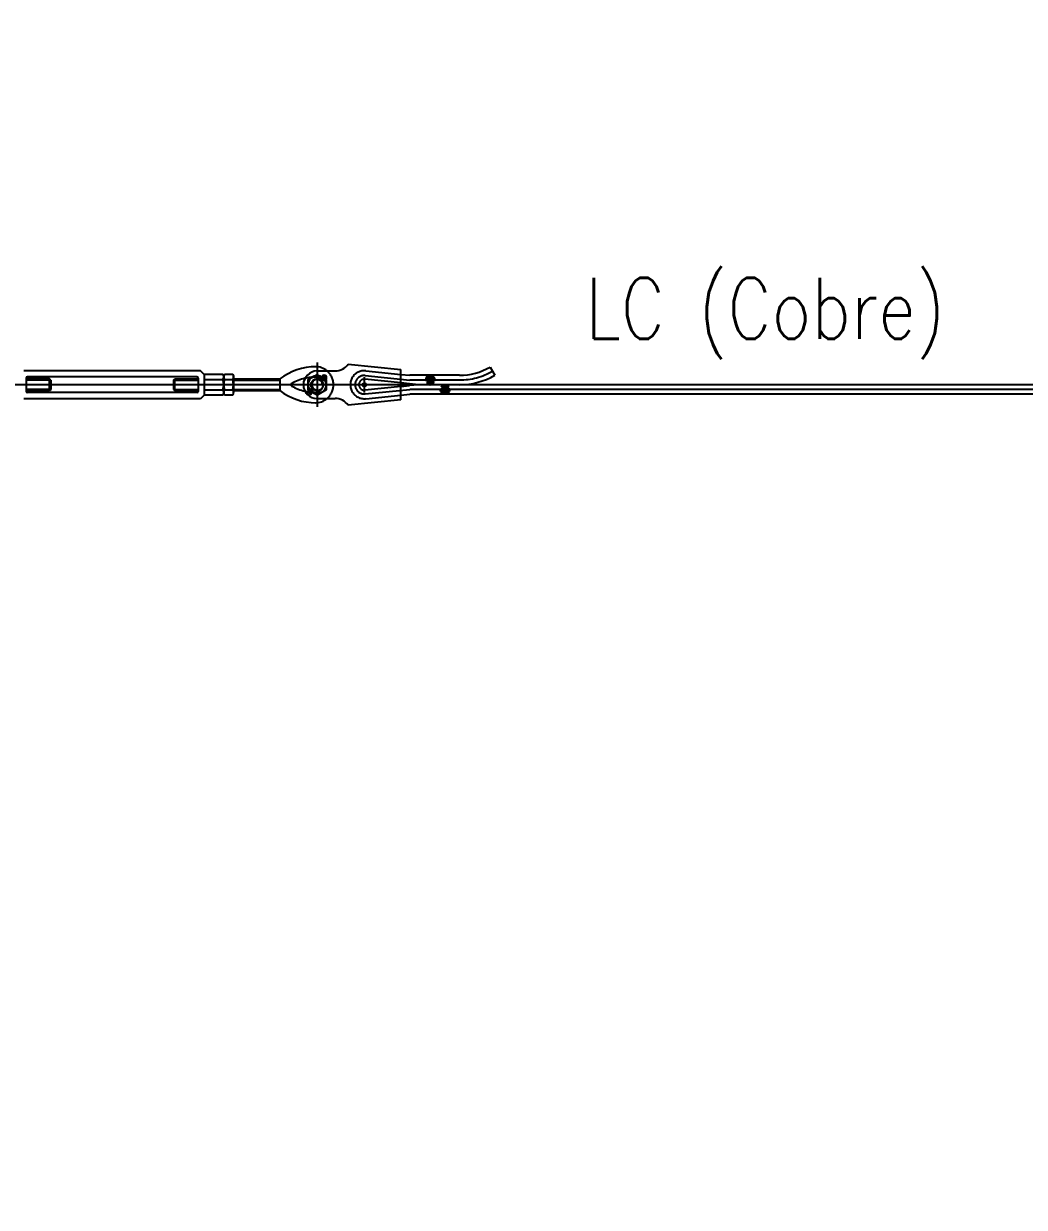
# Model space of a CAD drawing. Header units: millimetres. Extents: x -37020 to 35906, y -101 to 52234.
# Drawn here: x -185.172 to -183.532, y 225.484 to 227.425 of the extents above; entities that cross this region are included whole.
import ezdxf

# ---------------------------------------------------------------- set-up
doc = ezdxf.new("R2010")
doc.units = ezdxf.units.MM
doc.header["$PDMODE"] = 35
doc.header["$PDSIZE"] = 1
for name, pattern in [('CENTER', [50.8, 31.75, -6.35, 6.35, -6.35]), ('CENTER2', [28.575, 19.05, -3.175, 3.175, -3.175]), ('HIDDEN', [9.525, 6.35, -3.175])]:
    doc.linetypes.add(name, pattern=pattern)
for name, color, linetype in [('0-MORDAZA', 140, 'Continuous'), ('0_EJES', 1, 'CENTER2'), ('GE-Cotas', 1, 'Continuous'), ('M0_EQUIPOS', 2, 'Continuous'), ('M2_PLBULONES', 2, 'Continuous'), ('M_DIM', 1, 'Continuous')]:
    doc.layers.add(name, color=color, linetype=linetype)
doc.styles.add('Romans', font='romans.shx', dxfattribs={"width": 0.8})
doc.styles.add('STYLE-MSF', font='simplex.shx', dxfattribs={"width": 0.8})
doc.dimstyles.new('COTAS GENERAL', dxfattribs={"dimscale": 0.1, "dimtxt": 2.5, "dimasz": 2.5, "dimexe": 1, "dimexo": 1, "dimgap": 1.25, "dimtad": 1, "dimzin": 1, "dimdsep": 46, "dimtxsty": 'Romans', "dimcen": 1, "dimclrd": 2, "dimclre": 1, "dimclrt": 3, "dimaunit": 1, "dimadec": 3, "dimazin": 0, "dimtfac": 1, "dimtix": 1, "dimtmove": 0, "dimatfit": 0, "dimfxl": 1, "dimtolj": 1, "dimarcsym": 0})

# ---------------------------------------------------------------- blocks, each defined once
blk = doc.blocks.new('A$C2CA53E54')
h = blk.add_hatch(color=40)
edge = h.paths.add_edge_path()
edge.add_arc((0, 0), 7.75, 179.3311, 360.6689)
edge.add_arc((7.4, 0.1), 0.38, 0.6689, 63)
edge.add_line((7.5, 0.4), (4.1, 2.2))
edge.add_arc((4.3, 2.5), 0.38, 141, 243, ccw=False)
edge.add_line((4, 2.8), (5.6, 4.8))
edge.add_arc((5.3, 5.1), 0.38, 321, 403.5576)
edge.add_arc((0, 0), 7.75, 43.5576, 136.4424)
edge.add_arc((-5.3, 5.1), 0.38, 136.4424, 219)
edge.add_line((-5.6, 4.8), (-4, 2.8))
edge.add_arc((-4.3, 2.5), 0.38, -63, 39, ccw=False)
edge.add_line((-4.1, 2.2), (-7.5, 0.4))
edge.add_arc((-7.4, 0.1), 0.38, 117, 179.3311)
at = {"layer": '0-MORDAZA', "color": 7}
for p, q in [((-7.5, 0.4), (-4.1, 2.2)), ((-4, 2.8), (-5.6, 4.8)), ((4, 2.8), (5.6, 4.8)), ((7.5, 0.4), (4.1, 2.2))]:
    blk.add_line(p, q, dxfattribs=at)
blk.add_lwpolyline([(5.6, 5.3, 0.429039), (-5.6, 5.3)], format="xyb", dxfattribs=at)
for centre, radius, start, end in [((-7.4, 0.1), 0.38, 117, 179.3311), ((0, 0), 7.75, 179.3311, 0.6689), ((-5.3, 5.1), 0.38, 136.4424, 219), ((-4.3, 2.5), 0.38, 297, 39), ((4.3, 2.5), 0.38, 141, 243), ((5.3, 5.1), 0.38, 321, 43.5576), ((7.4, 0.1), 0.38, 0.6689, 63)]:
    blk.add_arc(centre, radius, start, end, dxfattribs=at)
blk = doc.blocks.new('*D282')
at = {"layer": 'Defpoints', "color": 0, "transparency": 16777216}
for p in [(-182.315, 226.9755), (-181.1967, 226.8254), (-189.0762, 221.6254)]:
    blk.add_point(p, dxfattribs=at)
at = {"layer": 'GE-Cotas', "color": 1, "lineweight": -2, "transparency": 16777216}
for p, q in [((-182.115, 226.9755), (-183.0825, 226.9755)), ((-181.915, 226.8254), (-182.115, 226.9755)), ((-181.2467, 226.8254), (-181.915, 226.8254))]:
    blk.add_line(p, q, dxfattribs=at)
at = {"layer": 'GE-Cotas', "color": 3, "linetype": 'Continuous', "transparency": 16777216, "insert": (-182.73, 227.1005), "char_height": 0.125, "attachment_point": 5, "style": 'Romans'}
blk.add_mtext('\\A1;{\\Fsimplex|c0;+ ~}5200', dxfattribs=at)
blk = doc.blocks.new('*D288')
at = {"layer": 'Defpoints', "color": 0, "transparency": 16777216}
for p in [(-182.3817, 228.0504), (-181.32, 227.7929), (-189.0762, 221.9932)]:
    blk.add_point(p, dxfattribs=at)
at = {"layer": 'GE-Cotas', "color": 1, "lineweight": -2, "transparency": 16777216}
for p, q in [((-182.1817, 228.0504), (-183.1492, 228.0504)), ((-181.9817, 227.7929), (-182.1817, 228.0504)), ((-181.37, 227.7929), (-181.9817, 227.7929))]:
    blk.add_line(p, q, dxfattribs=at)
at = {"layer": 'GE-Cotas', "color": 3, "linetype": 'Continuous', "transparency": 16777216, "insert": (-182.7967, 228.1754), "char_height": 0.125, "attachment_point": 5, "style": 'Romans'}
blk.add_mtext('\\A1;{\\Fsimplex|c0;+ ~}5800', dxfattribs=at)

msp = doc.modelspace()

# ---------------------------------------------------------------- linework, layer by layer
at = {"color": 40}
for p, q in [((-184.4075, 226.8621), (-184.3997, 226.8486)), ((-184.5536, 226.8502), (-184.5388, 226.8487)), ((-184.4575, 226.8487), (-184.5388, 226.8487)), ((-184.5249, 226.8332), (-184.5396, 226.8347)), ((-184.5249, 226.8332), (-184.5396, 226.8317)), ((-181.0093, 226.8332), (-184.5249, 226.8332)), ((-184.5536, 226.8162), (-184.5388, 226.8177)), ((-181.0093, 226.8177), (-184.5388, 226.8177))]:
    msp.add_line(p, q, dxfattribs=at)
at = {"color": 1}
msp.add_circle((-184.6911, 226.8332), 3.637978807091713e-15, dxfattribs=at)
at = {"color": 40}
for radius in [0.1, 0.1155]:
    msp.add_arc((-184.4575, 226.9487), radius, 270, 300, dxfattribs=at)
at = {"layer": '0_EJES', "color": 1, "linetype": 'CENTER'}
for p, q in [((-184.6911, 226.8696), (-184.6911, 226.7968)), ((-184.6136, 226.8207), (-184.6136, 226.8456))]:
    msp.add_line(p, q, dxfattribs=at)
at = {"layer": '0_EJES', "linetype": 'CENTER'}
for p, q in [((-184.6121, 226.8483), (-184.5392, 226.8409)), ((-181.0093, 226.8332), (-185.5216, 226.8332)), ((-184.5249, 226.8332), (-185.5126, 226.8332)), ((-184.6121, 226.818), (-184.5392, 226.8254)), ((-184.4575, 226.8409), (-184.5392, 226.8409)), ((-181.0093, 226.8254), (-184.5392, 226.8254))]:
    msp.add_line(p, q, dxfattribs=at)
at = {"layer": '0_EJES', "color": 1, "linetype": 'CENTER'}
msp.add_arc((-184.6136, 226.8332), 0.0152, 84.2238, 275.7762, dxfattribs=at)
at = {"layer": '0_EJES', "linetype": 'CENTER'}
msp.add_arc((-184.4575, 226.9487), 0.1077, 270, 300, dxfattribs=at)
at = {"layer": 'M0_EQUIPOS', "color": 1}
for p, q in [((-184.6401, 226.8669), (-184.5536, 226.8582)), ((-184.882, 226.8562), (-185.1721, 226.8562)), ((-185.1681, 226.8442), (-185.1681, 226.8222)), ((-185.1296, 226.8427), (-185.1681, 226.8427)), ((-184.8881, 226.8462), (-185.1661, 226.8462)), ((-185.1276, 226.8407), (-185.1296, 226.8427)), ((-185.1296, 226.8236), (-185.1296, 226.8427)), ((-184.9266, 226.8407), (-184.9246, 226.8427)), ((-184.9246, 226.8236), (-184.9246, 226.8427)), ((-184.9246, 226.8427), (-184.8861, 226.8427)), ((-184.8861, 226.8442), (-184.8861, 226.8222)), ((-184.8761, 226.8502), (-184.882, 226.8562)), ((-184.8761, 226.8502), (-184.8761, 226.8161)), ((-184.8454, 226.8502), (-184.8761, 226.8502)), ((-184.8454, 226.8502), (-184.8441, 226.8479)), ((-184.8281, 226.8427), (-184.752, 226.8427)), ((-184.752, 226.8427), (-184.752, 226.8236)), ((-184.6911, 226.8557), (-184.6615, 226.8557)), ((-184.5536, 226.8082), (-184.5536, 226.8582)), ((-185.1276, 226.8407), (-185.1681, 226.8407)), ((-185.1276, 226.8256), (-185.1681, 226.8256)), ((-185.1296, 226.8236), (-185.1681, 226.8236)), ((-185.1276, 226.8256), (-185.1296, 226.8236)), ((-185.1276, 226.8407), (-185.1276, 226.8256)), ((-184.9266, 226.8407), (-184.9266, 226.8256)), ((-184.9266, 226.8407), (-184.8861, 226.8407)), ((-184.9266, 226.8256), (-184.9246, 226.8236)), ((-184.9266, 226.8256), (-184.8861, 226.8256)), ((-184.9246, 226.8236), (-184.8861, 226.8236)), ((-184.8761, 226.8417), (-184.8454, 226.8417)), ((-184.8761, 226.8246), (-184.8454, 226.8246)), ((-184.8281, 226.8407), (-184.752, 226.8407)), ((-184.8281, 226.8256), (-184.752, 226.8256)), ((-184.8281, 226.8236), (-184.752, 226.8236)), ((-184.5396, 226.8347), (-184.5536, 226.8361)), ((-184.5536, 226.8302), (-184.5396, 226.8317)), ((-184.5396, 226.8347), (-184.5396, 226.8317)), ((-184.882, 226.8102), (-185.1721, 226.8102)), ((-184.8881, 226.8202), (-185.1661, 226.8202)), ((-184.8761, 226.8161), (-184.882, 226.8102)), ((-184.8454, 226.8161), (-184.8761, 226.8161)), ((-184.8441, 226.8184), (-184.8454, 226.8161)), ((-184.6911, 226.8107), (-184.6615, 226.8107)), ((-184.5536, 226.8082), (-184.6401, 226.7994))]:
    msp.add_line(p, q, dxfattribs=at)
at = {"layer": 'M0_EQUIPOS', "color": 1, "linetype": 'HIDDEN'}
for p, q in [((-184.5536, 226.8361), (-184.6127, 226.8421)), ((-184.6113, 226.856), (-184.5536, 226.8502)), ((-184.5536, 226.8302), (-184.6127, 226.8242)), ((-184.6113, 226.8103), (-184.5536, 226.8162))]:
    msp.add_line(p, q, dxfattribs=at)
at = {"layer": 'M0_EQUIPOS', "color": 1}
msp.add_circle((-184.6136, 226.8332), 0.003, dxfattribs=at)
for centre, radius, start, end in [((-184.6939, 226.768), 0.0946, 89.4899, 127.91), ((-184.6936, 226.8332), 0.0295, 49.7052, 91.3295), ((-184.6615, 226.8817), 0.026, 270, 325.4373), ((-185.1661, 226.8442), 0.002, 90, 180), ((-184.8881, 226.8442), 0.002, 0, 90), ((-184.8516, 226.846), 0.00755, 325.6158, 34.3842), ((-184.6939, 226.768), 0.0776, 102.6899, 119.8915), ((-184.6911, 226.8332), 0.0225, 90, 270), ((-184.8723, 226.8332), 0.0282, 342.412, 17.588), ((-184.8516, 226.8204), 0.00755, 325.6158, 34.3842), ((-184.6939, 226.8983), 0.0946, 232.09, 270.5101), ((-184.7313, 226.8332), 0.0025, 119.8915, 240.1085), ((-184.6939, 226.8983), 0.0776, 240.1085, 257.3105), ((-185.1661, 226.8222), 0.002, 180, 270), ((-184.8881, 226.8222), 0.002, 270, 0), ((-184.6936, 226.8332), 0.0295, 268.6705, 310.2975), ((-184.6615, 226.7847), 0.026, 34.5627, 90)]:
    msp.add_arc(centre, radius, start, end, dxfattribs=at)
at = {"layer": 'M0_EQUIPOS', "color": 1, "linetype": 'HIDDEN'}
for centre, radius, start, end in [((-184.6939, 226.768), 0.0776, 89.4899, 102.6899), ((-184.6936, 226.8332), 0.0125, 268.6705, 91.3295), ((-184.6936, 226.8332), 0.0295, 310.2975, 49.7052), ((-184.6136, 226.8332), 0.023, 84.2238, 275.7762), ((-184.6136, 226.8332), 0.009, 84.177, 275.823), ((-184.6939, 226.8983), 0.0776, 257.3105, 270.5101)]:
    msp.add_arc(centre, radius, start, end, dxfattribs=at)
at = {"layer": 'M2_PLBULONES', "color": 1}
for p, q in [((-184.8428, 226.8502), (-184.8441, 226.8479)), ((-184.8441, 226.8479), (-184.8441, 226.8184)), ((-184.8294, 226.8502), (-184.8428, 226.8502)), ((-184.8294, 226.8502), (-184.8281, 226.8479)), ((-184.8281, 226.8479), (-184.8281, 226.8204)), ((-184.8428, 226.8417), (-184.8294, 226.8417)), ((-184.8428, 226.8246), (-184.8294, 226.8246)), ((-184.8441, 226.8184), (-184.8428, 226.8161)), ((-184.8294, 226.8161), (-184.8428, 226.8161))]:
    msp.add_line(p, q, dxfattribs=at)
at = {"layer": 'M2_PLBULONES', "color": 1, "linetype": 'Continuous'}
for p, q in [((-184.7009, 226.8262), (-184.7002, 226.8269)), ((-184.6996, 226.8247), (-184.6989, 226.8254)), ((-184.698, 226.8234), (-184.6973, 226.8241)), ((-184.7101, 226.8208), (-184.7096, 226.8189)), ((-184.7039, 226.817), (-184.702, 226.8164))]:
    msp.add_line(p, q, dxfattribs=at)
for points in [[(-184.7039, 226.8235), (-184.7059, 226.8246), (-184.7059, 226.8417), (-184.6911, 226.8502), (-184.6834, 226.8458)], [(-184.6767, 226.8419), (-184.6763, 226.8417), (-184.6763, 226.8246), (-184.6911, 226.8161), (-184.6998, 226.8211)], [(-184.7015, 226.8221), (-184.7021, 226.8224)]]:
    msp.add_lwpolyline(points, dxfattribs=at)
msp.add_circle((-184.6911, 226.8332), 0.01, dxfattribs=at)
at = {"layer": 'M2_PLBULONES', "color": 1}
for centre, radius, start, end in [((-184.8365, 226.846), 0.00755, 145.6158, 214.3842), ((-184.8356, 226.846), 0.00755, 325.6158, 34.3842), ((-184.8159, 226.8332), 0.0282, 162.412, 197.588), ((-184.8365, 226.8204), 0.00755, 145.6158, 214.3842), ((-184.8563, 226.8332), 0.0282, 342.412, 17.588), ((-184.8356, 226.8204), 0.00755, 325.6158, 34.3842)]:
    msp.add_arc(centre, radius, start, end, dxfattribs=at)
at = {"layer": 'M2_PLBULONES', "color": 1, "linetype": 'Continuous'}
for centre, radius, start, end in [((-184.6911, 226.8332), 0.0148, 58.6988, 216.8537), ((-184.6885, 226.8456), 0.005, 317.1004, 353.9424), ((-184.6796, 226.8447), 0.004, 276.0576, 173.9424), ((-184.6885, 226.8456), 0.007, 318.0073, 353.9424), ((-184.6786, 226.8357), 0.007, 96.0576, 131.9927), ((-184.6796, 226.8447), 0.002, 276.0576, 173.9424), ((-184.7143, 226.8385), 0.0182, 283.4171, 317.4978), ((-184.7143, 226.8385), 0.0202, 283.4017, 316.994), ((-184.6845, 226.8112), 0.0202, 138.006, 163.3219), ((-184.6845, 226.8112), 0.0182, 138.006, 163.3219), ((-184.6911, 226.8332), 0.0148, 224.6226, 226.3685), ((-184.6911, 226.8332), 0.00875, 360, 270), ((-184.6911, 226.8332), 0.0148, 234.178, 31.2995), ((-184.6786, 226.8357), 0.005, 96.0576, 132.8991)]:
    msp.add_arc(centre, radius, start, end, dxfattribs=at)

# ---------------------------------------------------------------- block references
at = {"xscale": 0.001, "yscale": 0.001, "zscale": 0.001, "rotation": 180}
msp.add_blockref('A$C2CA53E54', (-184.5055, 226.8409), dxfattribs=at)
at = {"xscale": -0.001, "yscale": 0.001000000000000001, "zscale": 0.001}
msp.add_blockref('A$C2CA53E54', (-184.4813, 226.8254), dxfattribs=at)

# ---------------------------------------------------------------- texts
at = {"layer": 'M_DIM', "color": 3, "style": 'STYLE-MSF', "width": 0.8}
msp.add_text('LC (Cobre)', height=0.1, dxfattribs=at).set_placement((-184.2511, 226.9084))

# ---------------------------------------------------------------- dimensions: what is measured, and where the dimension line sits
at = {"layer": 'GE-Cotas'}
for feature_location, offset, origin, picture, middle in [((-181.32, 227.7929), (-1.0617, 0.2575), (-189.0762, 221.9932), '*D288', (-182.7967, 228.1754)), ((-181.1967, 226.8254), (-1.1183, 0.1501), (-189.0762, 221.6254), '*D282', (-182.73, 227.1005))]:
    dim = msp.add_ordinate_dim(feature_location=feature_location, offset=offset, dtype=0, origin=origin, text='{\\Fsimplex|c0;+ ~}<>', dimstyle='COTAS GENERAL', override={"dimscale": 0.05, "dimasz": 2, "dimdec": 0, "dimlfac": 1000, "dimdsep": 44}, dxfattribs=at)
    dim.commit()
    dim.dimension.update_dxf_attribs({"geometry": picture, "text_midpoint": middle})

doc.saveas('drawing.dxf')
